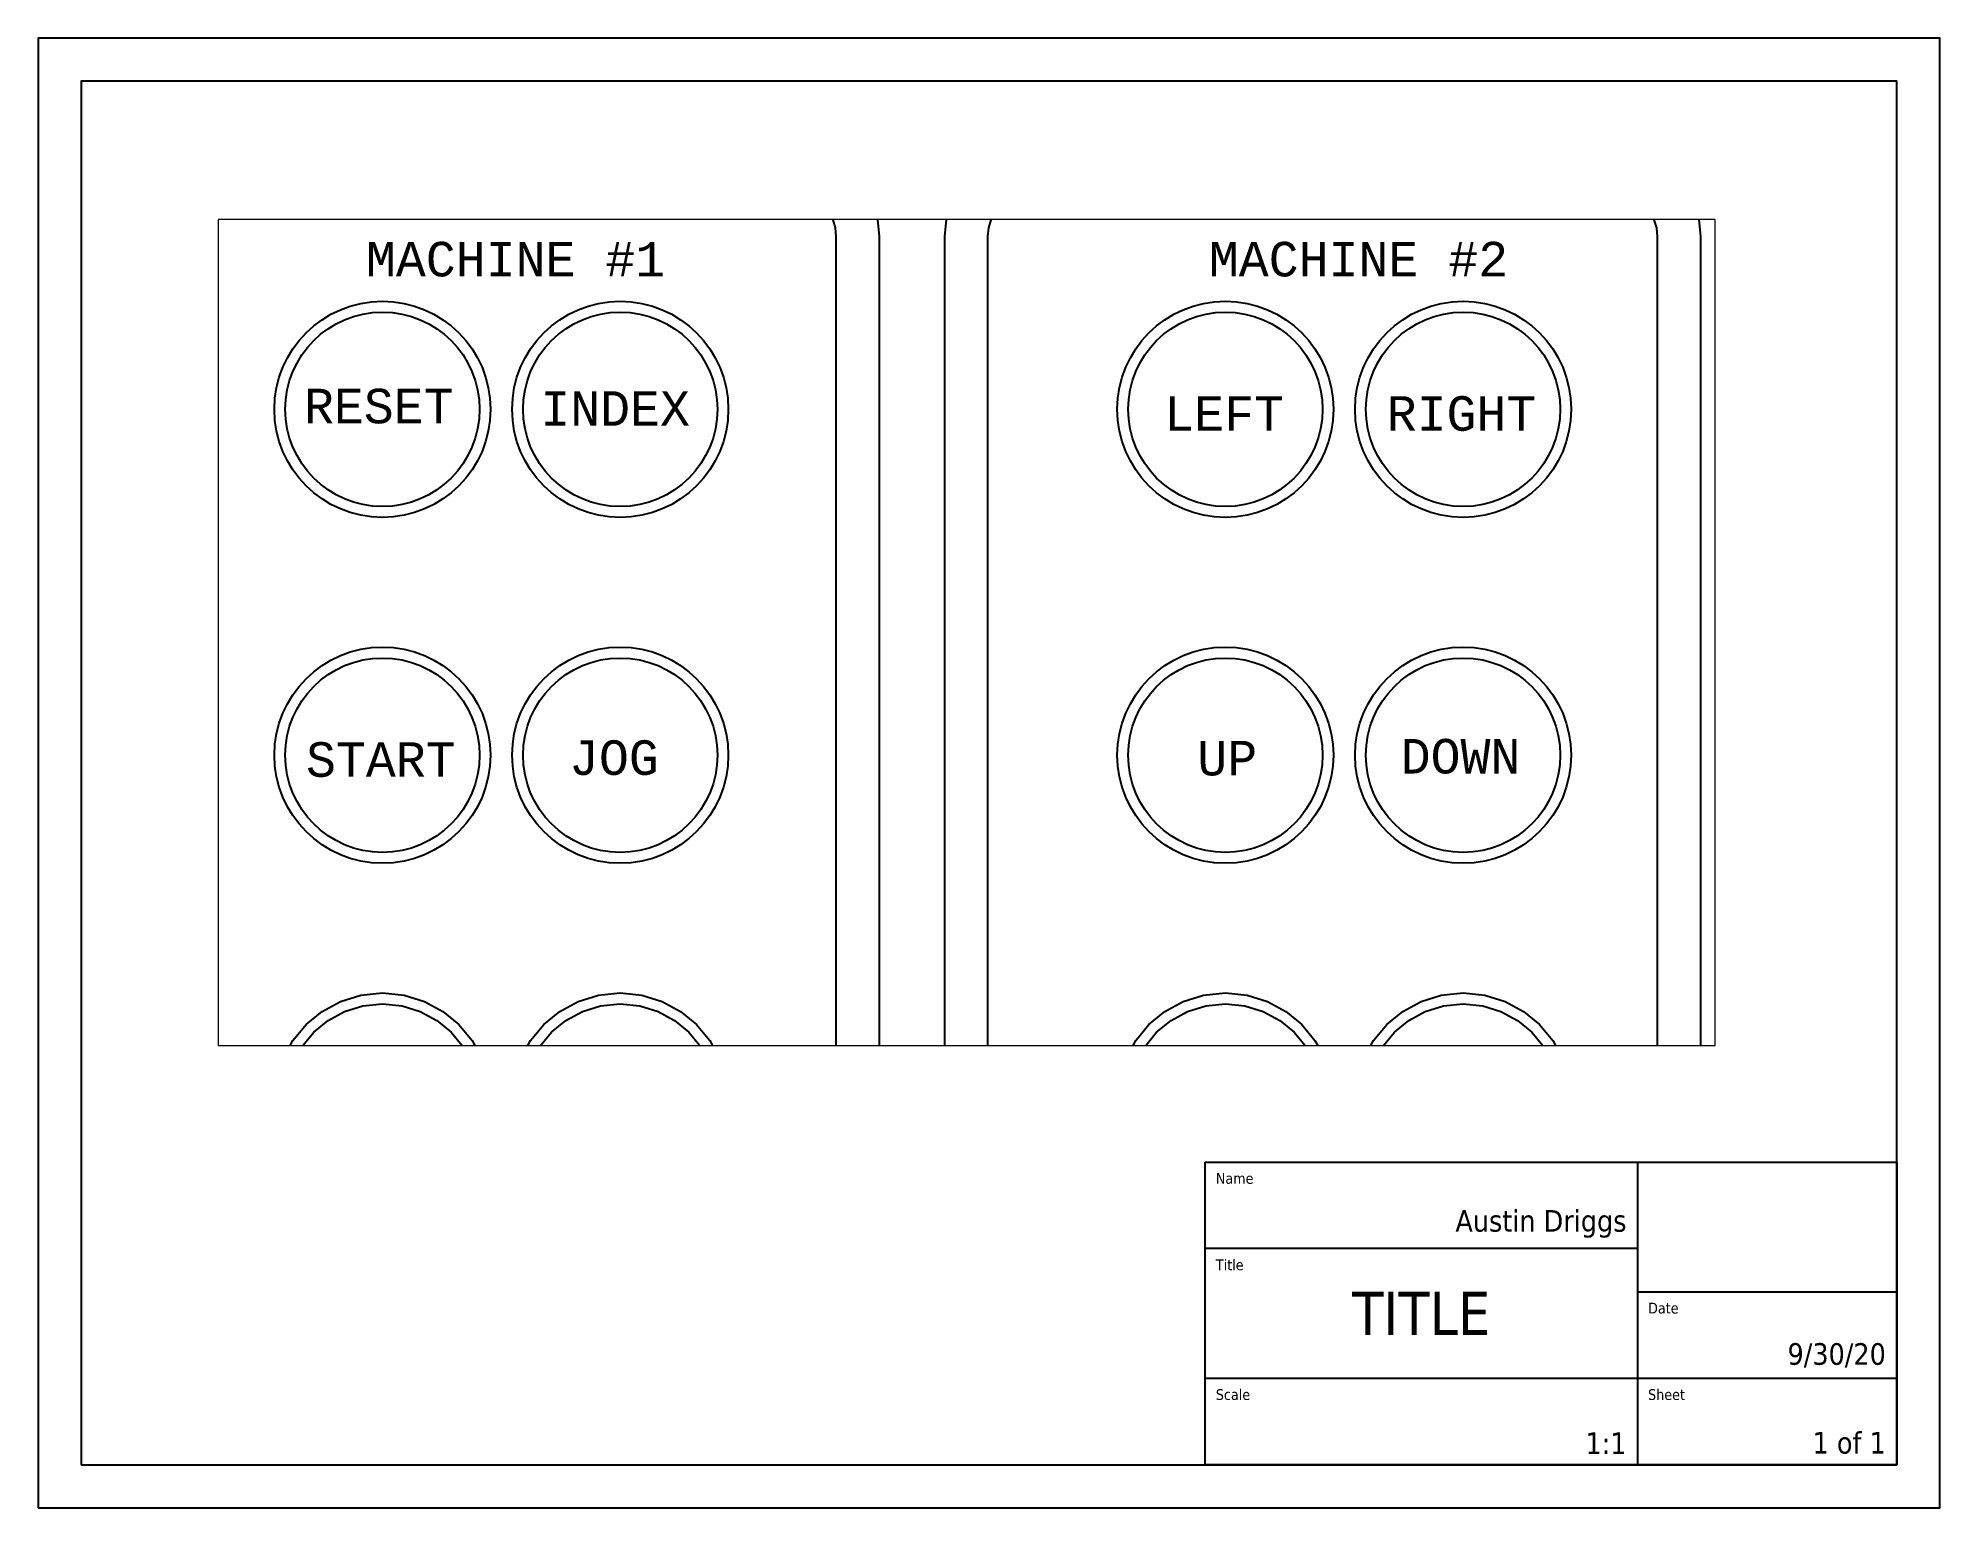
# Paper-space layout 'Layout1' of a CAD drawing. Header units: inches. Extents: x -0.3 to 10.7, y -0.3 to 8.2.
# The model-space entities are those that its viewports show. They can reach past a viewport. Long polylines and large blocks are cut down to what shows.
import ezdxf

# ---------------------------------------------------------------- set-up
doc = ezdxf.new("R2010")
doc.units = ezdxf.units.IN
doc.header["$MEASUREMENT"] = 0
doc.layers.add('title', color=7, linetype='Continuous')
doc.styles.add('ROMAN C', font='monotxt.shx', dxfattribs={"height": 0.2})
doc.styles.add('TAHOMA.0625', font='tahoma.ttf', dxfattribs={"height": 0.0625})
doc.styles.add('TAHOMA.125', font='tahoma.ttf', dxfattribs={"height": 0.125})
doc.styles.add('TAHOMA.25', font='tahoma.ttf', dxfattribs={"height": 0.25})

# ---------------------------------------------------------------- blocks, each defined once
blk = doc.blocks.new('*U1')
for radius in [0.625, 0.562]:
    blk.add_circle((0, 0), radius)
blk = doc.blocks.new('*U2')
at = {"color": 0, "linetype": 'ByBlock', "lineweight": -2, "transparency": 16777216}
for p in [(0, 4), (1.375, 4), (0, 2), (1.375, 2), (0, 0), (1.375, 0)]:
    blk.add_blockref('*U1', p, dxfattribs=at)
blk = doc.blocks.new('*U3')
for radius in [0.625, 0.562]:
    blk.add_circle((0, 0), radius)
blk = doc.blocks.new('*U4')
at = {"color": 0, "linetype": 'ByBlock', "lineweight": -2, "transparency": 16777216}
for p in [(0, 4), (1.375, 4), (0, 2), (1.375, 2), (0, 0), (1.375, 0)]:
    blk.add_blockref('*U3', p, dxfattribs=at)

msp = doc.modelspace()

# ---------------------------------------------------------------- linework, layer by layer
for points in [[(1.5, 0.5), (4.875, 0.5, 0.414214), (5.375, 1), (5.375, 7, 0.414214), (4.875, 7.5), (1.5, 7.5, 0.414214), (1, 7), (1, 1, 0.414214)], [(6.25, 0.5), (9.625, 0.5, 0.414214), (10.125, 1), (10.125, 7, 0.414214), (9.625, 7.5), (6.25, 7.5, 0.414214), (5.75, 7), (5.75, 1, 0.414214)], [(1.5, 0.75), (4.875, 0.75, 0.414214), (5.125, 1), (5.125, 7, 0.414214), (4.875, 7.25), (1.5, 7.25, 0.414214), (1.25, 7), (1.25, 1, 0.414214)], [(6.25, 0.75), (9.625, 0.75, 0.414214), (9.875, 1), (9.875, 7, 0.414214), (9.625, 7.25), (6.25, 7.25, 0.414214), (6, 7), (6, 1, 0.414214)]]:
    msp.add_lwpolyline(points, format="xyb", close=True)

# ---------------------------------------------------------------- block references
for name, p in [('*U2', (2.5, 2)), ('*U4', (7.375, 2))]:
    msp.add_blockref(name, p)

# ---------------------------------------------------------------- texts
at = {"char_height": 0.2, "style": 'ROMAN C'}
for s, insert, width, attachment_point in [('MACHINE #1', (3.27, 6.867), 2.04003, 5), ('MACHINE #2', (8.145, 6.867), 2.04003, 5), ('RESET', (2.046, 6.119), 0.5625, 1), ('INDEX', (3.413, 6.105), 1.125, 1), ('LEFT', (7.368, 5.976), 0.625, 5), ('RIGHT', (8.308, 6.076), 0.75, 1), ('START', (2.058, 4.075), 0.6875, 1), ('JOG', (3.579, 4.086), 0.75, 1), ('UP', (7.213, 4.083), 0.6875, 1), ('DOWN', (8.389, 4.094), 0.75, 1)]:
    msp.add_mtext(s, dxfattribs=dict(at, insert=insert, width=width, attachment_point=attachment_point))

psp = doc.layouts.get("Layout1")

# ---------------------------------------------------------------- linework, layer by layer
at = {"layer": 'title'}
for p, q in [((9, 1.75), (9, 0)), ((9, 1.25), (6.5, 1.25)), ((9, 1), (10.5, 1)), ((6.5, 0.5), (10.5, 0.5))]:
    psp.add_line(p, q, dxfattribs=at)
for points in [[(-0.25, -0.25), (10.75, -0.25), (10.75, 8.25), (-0.25, 8.25)], [(0, 0), (10.5, 0), (10.5, 8), (0, 8)], [(6.5, 1.75), (10.5, 1.75), (10.5, 0), (6.5, 0)]]:
    psp.add_lwpolyline(points, close=True, dxfattribs=at)

# ---------------------------------------------------------------- texts
at = {"layer": 'title', "width": 2.5}
for s, insert, char_height, attachment_point, style in [('Name', (6.562, 1.687), 0.0625, 1, 'TAHOMA.0625'), ('Austin Driggs', (8.937, 1.312), 0.125, 9, 'TAHOMA.125'), ('Title', (6.562, 1.187), 0.0625, 1, 'TAHOMA.0625'), ('TITLE', (7.75, 0.875), 0.25, 5, 'TAHOMA.25'), ('Date', (9.062, 0.937), 0.0625, 1, 'TAHOMA.0625'), ('9/30/20', (10.437, 0.562), 0.125, 9, 'TAHOMA.125'), ('Scale', (6.562, 0.437), 0.0625, 1, 'TAHOMA.0625'), ('Sheet', (9.062, 0.437), 0.0625, 1, 'TAHOMA.0625'), ('1:1', (8.937, 0.062), 0.125, 9, 'TAHOMA.125'), ('1 of 1', (10.437, 0.062), 0.125, 9, 'TAHOMA.125')]:
    psp.add_mtext(s, dxfattribs=dict(at, insert=insert, char_height=char_height, attachment_point=attachment_point, style=style))

# ---------------------------------------------------------------- viewports
at = {"layer": 'title'}
psp.add_viewport(center=(5.121, 4.812), size=(8.659, 4.77685), view_center_point=(5.879, 4.709), view_height=4.77685, dxfattribs=at)

doc.saveas('drawing.dxf')
